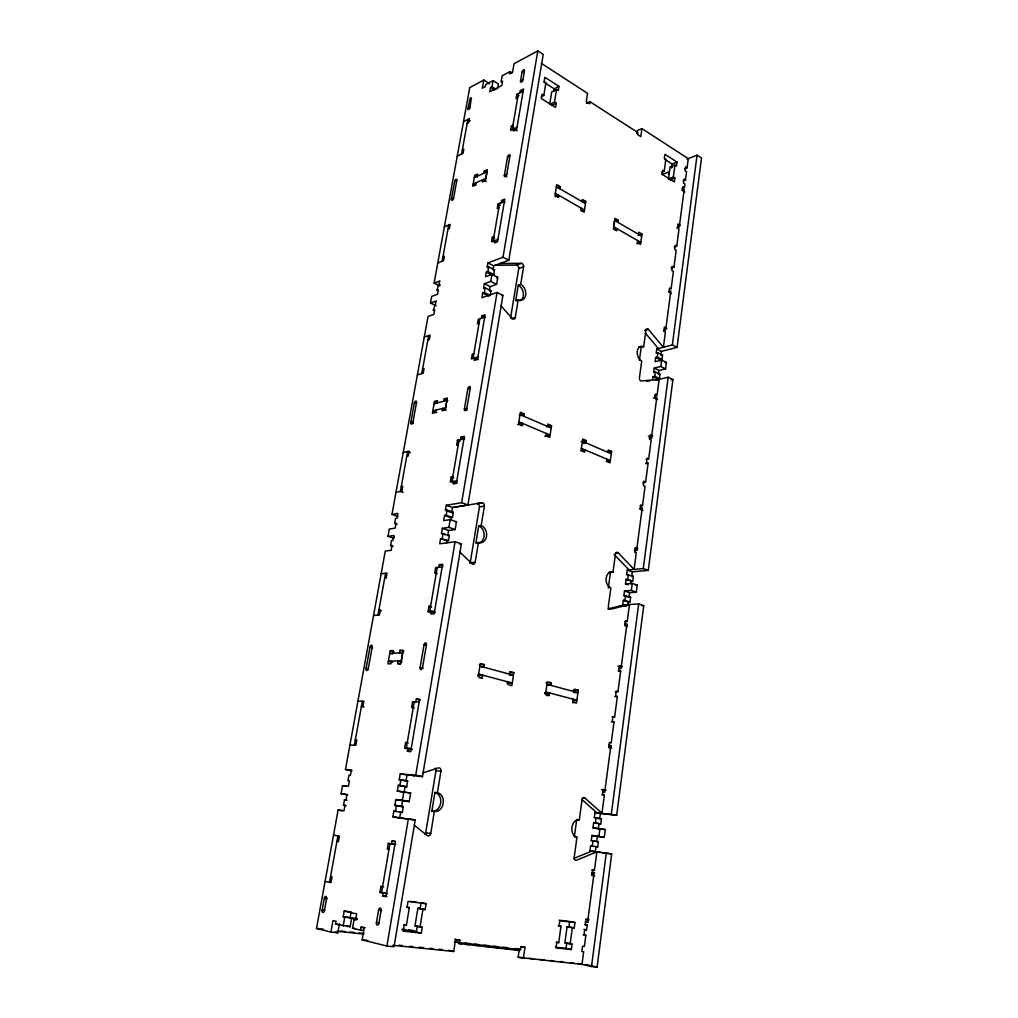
<?xml version="1.0" encoding="UTF-8"?>
<svg xmlns="http://www.w3.org/2000/svg" width="1018" height="1018" viewBox="0 0 1018 1018"><rect width="100%" height="100%" fill="white"/><g stroke="black" fill="none" stroke-linecap="round" stroke-linejoin="round"><path stroke-width="1.5" d="M606.283 853.046L611.691 853.987L597.108 967.1L591.522 966.54L606.283 853.046L589.893 850.895L590.58 845.742L592.311 845.958L592.998 840.817L591.267 840.601L591.942 835.46L604.298 837.28L605.303 829.581L592.972 827.787L593.647 822.671L600.747 823.893L601.422 818.803L594.334 817.581L595.008 812.491L616.704 815.189L643.745 605.634L638.68 603.928L622.647 604.985L623.27 600.302L630.015 601.88L630.626 597.21L623.894 595.619L624.518 590.949L631.338 590.427L636.365 592.171L637.281 585.172L632.254 583.403L625.446 583.963L626.07 579.318L632.776 580.934L633.387 576.315L626.694 574.686L627.304 570.055L643.287 568.566L648.288 570.385L672.911 379.549L668.177 377.207L655.414 380.223M611.347 814.12L638.68 603.928M643.287 568.566L668.177 377.207M656.75 349.009L672.364 344.937L697.05 155.156L701.491 158.057L677.059 347.367L661.433 351.401L656.75 349.009L656.19 353.246L657.844 352.813L662.54 355.193L661.98 359.43L660.326 359.85L655.617 357.483L655.058 361.721L661.713 360.054L666.421 362.421L665.581 368.821L658.926 370.45L654.205 368.109L653.645 372.372L655.299 371.964L660.02 374.293L659.46 378.556L657.793 378.95L653.072 376.635L652.614 380.108M583.212 934.715L585.859 935.249L584.383 946.422L582.525 946.218L581.812 951.601L583.67 951.805L582.016 964.402L518.137 957.276L519.345 948.929M585.859 935.249L584.001 935.033L584.714 929.676L586.559 929.905L587.208 925.006L584.574 924.509M591.776 870.085L594.397 870.466L596.866 851.811L576.468 860.261A2.66 1.883 -84 0 1 574.203 857.41L576.952 837.19A8.78 6.248 -85.1 0 1 571.951 827.341A8.78 6.248 -85.1 0 1 579.318 819.795L582.029 799.868A2.609 1.858 -86.2 0 1 584.905 798.023L601.956 813.191L604.361 794.931L602.58 794.549L603.254 789.472L606.092 790.083M598.902 836.287L599.933 828.563M622.367 666.472L619.618 665.67L618.982 670.506L620.7 671.002L617.977 691.655L616.246 691.171L615.597 696.07L617.341 696.541L614.643 716.99L612.9 716.532L612.238 721.469L613.994 721.915L611.207 742.987L609.451 742.555L608.789 747.543L611.602 748.217M624.67 621.616L627.241 621.489L629.468 604.539L610.495 609.248A2.456 1.756 85.8 0 1 608.357 606.257L610.864 587.908A8.157 5.828 84.7 0 1 606.168 578.008A8.157 5.828 84.7 0 1 613.001 572.129L615.47 554.021A2.43 1.731 83.6 0 1 618.142 552.749L634.099 569.418L636.288 552.812L634.621 552.201L635.232 547.582L637.892 548.575M631.338 590.427L632.254 583.403M639.991 505.908L642.523 505.552L645.056 486.362L643.427 485.688L644.012 481.183L645.654 481.87L648.11 463.241L646.481 462.541L647.066 458.087L648.695 458.787L651.176 439.967L649.56 439.242L650.146 434.839L652.716 435.997M654.625 395.366L657.132 394.806L659.168 379.332L641.429 380.948A2.341 1.603 77.2 0 1 639.431 377.843L641.709 361.123A7.8 5.306 76.4 0 1 637.281 351.21A7.8 5.306 76.4 0 1 643.669 346.718L645.908 330.214A2.329 1.565 75.7 0 1 648.415 329.412L663.392 347.278L665.403 332.11L663.838 331.295L664.398 327.071L666.879 328.381M654.205 368.109L660.873 366.467L661.713 360.054M671.371 268.485A1.718 1.056 -60.3 0 0 671.473 268.052L673.954 267.263L676.194 250.224L674.68 249.334L675.214 245.249L676.741 246.152L679.006 228.923L677.492 228.019L678.026 223.973L680.444 225.423M682.009 188.483L684.465 187.554L684.936 183.927L683.447 182.986L683.969 179.028L685.458 179.97L686.552 171.749L685.063 170.795L685.585 166.85L687.061 167.805L688.27 158.643L641.938 128.599L637.077 130.711L636.695 133.383M600.964 852.575L595.288 851.824L595.975 846.696L597.706 846.912L598.38 841.784L592.998 840.817M595.377 822.862L596.064 817.759M624.976 600.175L625.599 595.492M627.762 579.178L628.386 574.534M653.072 376.635L654.727 376.24L655.299 371.964M655.617 357.483L657.284 357.064L657.844 352.813M671.473 268.052L671.613 266.983M591.891 875.404L592.578 870.174L594.397 870.466M654.968 398.382L655.541 394.042L657.132 394.806M591.942 835.46L597.324 836.452L596.65 841.568L598.38 841.784M601.816 829.186L598.342 828.792L599.017 823.702L593.647 822.671M601.422 818.803L599.678 818.612L600.353 813.547L595.008 812.491M627.89 605.214L628.31 601.994L630.015 601.88M628.971 597.044L629.544 592.68L636.365 592.171M630.74 583.683L631.084 581.087L632.776 580.934M648.288 570.385L632.305 571.836L631.694 576.455L633.387 576.315M657.615 380.287L657.793 378.95M658.43 374.166L658.926 370.45M660.186 360.906L660.326 359.85M660.987 354.824L661.433 351.401M566.771 943.012L572.027 944.119L571.302 949.539L566.046 948.407L566.771 943.012L564.888 942.808L567.077 926.66L574.203 927.932L574.928 922.55L570.983 921.799M568.947 926.889L569.673 921.545L559.098 920.208M671.587 167.957L672.122 164.013L677.008 162.066L676.474 166.023L674.972 165.056L670.073 167.003L668.47 178.888L669.984 179.842L674.87 177.946L674.336 181.929L662.12 174.269L662.667 170.261L664.207 171.228L665.848 159.241L664.321 158.261L664.869 154.278L677.008 162.066M672.313 167.397L672.414 166.672M572.027 944.119L570.144 943.902L572.332 927.691L567.077 926.66M668.47 178.888L673.356 176.992L674.972 165.056M571.302 949.539L556.057 947.873L556.808 942.401L558.729 942.617L560.956 926.304L558.335 925.782M608.306 588.111L610.456 572.358L613.001 572.129M639.406 360.321L641.162 347.392L643.669 346.718M573.21 699.201L572.854 701.72L576.519 702.687L578.275 690.14L574.61 689.148L574.267 691.655M606.906 459.143L606.588 461.434L610.011 462.872L611.602 451.47L608.191 450.007L607.873 452.285M637.599 240.515L637.306 242.602L640.513 244.435L641.964 234.025L638.77 232.18L638.477 234.255M458.991 942.503L454.295 942.006L520.542 949.667L520.949 946.867L524.957 947.3L523.354 958.485M641.938 128.599L640.793 136.641L637.624 134.605L637.917 132.595L589.982 101.724L586.368 103.442M546.679 695.472L549.236 695.485L549.605 692.94L544.503 692.914L547.442 693.691M549.236 695.485L545.444 694.492L547.315 681.716L551.094 682.747L550.725 685.292L546.895 685.305M581.151 450.541L584.905 449.816L584.561 452.132L581.036 450.643L582.729 439.051L586.241 440.565L585.91 442.881L583.403 443.377M617.926 222.369L618.231 220.257L614.936 218.348L613.396 228.91L616.692 230.806L617.01 228.694L614.554 229.584M508.262 681.958L507.867 684.58L511.838 685.623L513.823 672.618L509.865 671.536L509.471 674.145M546.411 433.503L546.055 435.869L549.745 437.435L551.54 425.651L547.862 424.073L547.506 426.427M581.036 208.041L580.705 210.192L584.154 212.164L585.783 201.449L582.36 199.452L582.029 201.602M459.411 943.19L459.869 940.288L454.753 939.118M589.982 101.724L589.664 103.785L586.292 101.609L587.577 93.351L541.271 63.32M392.859 945.315L453.723 951.461L455.53 939.818L459.869 940.288M479.783 677.848L482.29 677.823L482.71 675.176L477.684 675.239M482.29 677.823L478.18 676.741L480.292 663.494L484.39 664.614L483.97 667.248L481.463 667.299M523.812 416.273L524.194 413.893L520.389 412.252L518.48 424.226L522.298 425.842L522.667 423.45L517.729 424.57M559.925 188.814L560.269 186.65L556.719 184.589L554.988 195.469L558.538 197.505L558.882 195.329L555.243 196.818M406.831 907.114L409.325 907.623L406.386 925.426L404.082 925.171L403.103 931.126L421.337 933.124L422.292 927.22L415 925.833L417.889 908.26L425.168 909.583L426.109 903.73L421.083 902.712L420.129 908.54M554.479 102.105L556.235 103.225L555.548 107.45L541.321 98.53L542.021 94.267L543.816 95.399L545.915 82.674L544.134 81.529L544.846 77.304L558.971 86.377L558.297 90.577L556.541 89.457L551.743 91.849L549.669 104.46L554.479 102.105L556.541 89.457M434.342 811.524L431.836 811.231L434.915 792.449L437.422 792.691A9.544 7.431 -82.5 0 1 443.161 803.457A9.544 7.431 -82.5 0 1 434.342 811.524L430.754 833.449A2.901 2.252 -80.9 0 1 427.216 835.562L414.199 825.153M475.94 542.836L478.714 525.912L481.196 525.555A8.831 6.859 82.3 0 1 486.54 536.371A8.831 6.859 82.3 0 1 478.422 542.505L475.94 542.836A8.806 6.859 82.3 0 0 484.059 536.702A8.806 6.859 82.3 0 0 478.714 525.912M516.686 300.908A8.475 6.133 71.9 0 1 515.757 300.539L518.277 285.218L520.707 284.366L523.596 266.767A2.545 1.82 71.1 0 0 521.318 263.318L500.118 263.458M437.422 792.691L440.959 771.11A2.838 2.214 -84.2 0 0 438.338 767.916L422.941 772.866M459.869 552.074L471.932 563.654A2.672 2.087 83.8 0 0 475.19 562.241L478.422 542.505M481.196 525.555L484.377 506.111A2.634 2.036 80.8 0 0 481.947 502.777L454.168 507.244M511.609 318.736L515.273 317.565L518.2 299.712A8.488 6.146 71.9 0 0 525.708 295.182A8.488 6.146 71.9 0 0 520.707 284.366M421.337 933.124L416.298 931.966L417.253 926.087M553.716 91.569L554.174 88.77L558.971 86.377M422.292 927.22L420.04 926.965L422.915 909.303L417.889 908.26M425.053 834.353A2.889 2.24 -80.8 0 0 425.74 832.762L435.959 770.728A2.825 2.214 -84 0 0 435.271 768.094M470.074 563.399A2.66 2.087 83.8 0 0 470.227 562.801L479.44 506.913A2.621 2.036 80.8 0 0 477.009 503.592L481.947 502.777M510.565 318.061L518.735 268.523A2.532 1.82 71 0 0 516.457 265.087L495.282 265.253M392.859 816.843L399.68 818.027L400.659 812.288L402.301 812.491L403.281 806.752L396.473 805.543L395.493 811.282L393.851 811.091L392.859 816.843L415.229 819.961L394.03 946.765L386.916 946.053L362.154 939.869L364.215 927.932L361.008 927.169L360.487 930.134L352.546 928.225L354.099 919.407L356.885 919.712M406.118 792.526L397.287 791.05L398.267 785.362L406.666 786.799L407.633 781.124L399.234 779.673L400.214 773.998L422.483 776.619L461.396 543.905L455.059 541.754L439.712 543.803L440.59 538.637L448.518 540.533L449.383 535.379L441.481 533.47L442.359 528.317L448.887 527.362L455.173 529.538L456.471 521.814L450.211 519.613L443.683 520.618L444.561 515.49L446.189 515.235L452.437 517.437L453.303 512.334L447.067 510.12L445.439 510.374L446.317 505.272L461.638 502.701L467.898 504.979L502.943 295.385L497.077 292.471L481.921 297.727L482.723 293.057L484.326 292.497L490.167 295.36L490.956 290.703L485.128 287.827L483.525 288.387L484.326 283.729L490.765 281.426L496.593 284.34L497.777 277.354L491.961 274.427L485.522 276.769L486.311 272.137L487.915 271.551L493.717 274.478L494.506 269.859L488.716 266.92L487.113 267.518L487.902 262.899L503.019 257.223L508.822 260.226L543.23 54.463L537.797 50.9L514.026 63.714L512.576 72.113L509.471 73.767L509.84 71.667L512.003 73.029M403.281 806.752L394.831 805.353L395.811 799.626L409.211 801.573L410.661 792.984L397.287 791.05M386.916 946.053L408.371 818.765M400.214 773.998L415.7 775.271L455.059 541.754M461.638 502.701L497.077 292.471M503.019 257.223L537.797 50.9M381.559 892.646L389.945 843.629M398.267 785.362L399.909 785.514L400.876 779.813L407.633 781.124M414.237 701.847L406.284 748.255L412.226 749.515M423.972 644.979L420.103 667.579A2.1 1.196 -74.8 0 0 420.981 669.602A2.1 1.196 -74.8 0 0 422.559 667.528L426.427 644.89A2.074 1.183 -74.2 0 0 425.537 642.905A2.074 1.183 -74.2 0 0 423.972 644.979L426.427 644.89M437.244 567.471L429.711 611.474L432.561 612.314M442.219 538.407L443.097 533.241M446.189 515.235L447.067 510.12M459.08 439.941L451.928 481.718L456.051 483.257M467.86 388.698L464.373 409.058A1.972 1.094 -67.5 0 0 465.264 410.598A1.972 1.094 -67.5 0 0 466.804 408.447L470.278 388.036A1.96 1.069 -67.1 0 0 469.387 386.547A1.96 1.069 -67.1 0 0 467.86 388.698L470.278 388.036M473.039 358.463L479.834 318.749M484.326 292.497L485.128 287.827M487.915 271.551L488.716 266.92M493.106 241.241L499.584 203.422M507.537 157.001L504.368 175.465A1.909 0.967 -62.4 0 0 505.284 176.598A1.909 0.967 -62.4 0 0 506.773 174.383L509.929 155.907A1.909 0.954 -62.2 0 0 509.013 154.8A1.909 0.954 -62.2 0 0 507.537 157.001L509.929 155.907M512.232 129.604L518.404 93.554M395.722 844.52L391.599 843.871L392.095 840.957L395.404 841.441L386 896.616L382.692 895.942L383.201 892.977L387.387 893.511M410.127 751.729L407.442 751.157L407.925 748.345L411.946 749.197M415.866 701.86L416.337 699.099L419.632 699.137L410.738 751.36L407.442 751.157M438.873 567.28L439.318 564.659L442.601 564.29L434.164 613.79L430.881 614.019L431.339 611.36L435.208 612.492M460.709 439.572L461.129 437.078L464.386 436.34L456.382 483.334L453.112 483.944L453.544 481.412L457.26 482.799M481.45 318.214L481.845 315.847L485.09 314.778L477.48 359.443L474.235 360.397L474.642 357.992L478.231 359.596M501.187 202.747L501.569 200.495L504.775 199.121L497.535 241.635L494.315 242.895L494.71 240.604L497.013 241.813M519.982 92.753L520.351 90.602L523.532 88.96L516.635 129.477L513.441 131.017L513.823 128.828L517.144 130.826M381.05 910.55L378.861 923.428A1.718 0.954 -81.7 0 1 378.467 924.446L377.894 924.968A2.723 1.502 -81.7 0 1 376.673 924.586L376.406 923.975A1.718 0.954 -81.7 0 1 376.38 922.868L378.581 910.016A2.278 1.272 -81.4 0 1 380.198 908.043A2.278 1.272 -81.4 0 1 381.063 910.55L378.581 910.016L381.699 910.385M520.529 81.084A1.896 0.916 -60.8 0 0 521.458 82.064A1.896 0.916 -60.8 0 0 522.921 79.837L524.474 70.687A1.425 0.687 -60.8 0 0 524.41 70.038L524.13 69.848M395.811 799.626L402.403 800.326L403.866 791.699M448.887 527.362L450.211 519.613M490.765 281.426L491.961 274.427M401.639 806.574L402.606 800.861M404.057 792.322L405.024 786.647M405.991 780.984L406.958 775.334M446.495 543.014L446.889 540.762L448.518 540.533M455.173 529.538L448.633 530.48L447.755 535.608L449.383 535.379M450.325 520.567L450.809 517.691L452.437 517.437M467.898 504.979L452.539 507.511L451.674 512.588L445.439 510.374M489.454 290.69L490.142 286.631L496.593 284.34M492.063 275.344L493.717 274.478M493.094 269.299L493.679 265.851L508.822 260.226M386.509 893.626L379.918 892.315L380.936 886.398L383.71 886.767M394.908 844.367L388.316 843.375L387.311 849.203L388.952 849.457M407.327 748.726L404.642 748.154L405.609 742.555L407.251 742.631M414.301 707.968L411.654 707.332L412.595 701.822L419.161 701.898M430.652 612.34L428.082 611.589L428.985 606.27L430.614 606.155M437.256 573.681L434.724 572.88L435.615 567.65L442.143 566.911M452.794 476.666L451.178 476.984L450.312 482.023L456.815 480.801M463.954 438.834L457.464 440.298L456.611 445.273L458.227 444.917M493.895 236.66L492.292 237.296L491.516 241.864L497.929 239.345M504.394 201.386L497.993 204.096L497.217 208.601L498.807 207.927M512.97 125.239L511.38 126.016L510.642 130.368L517.017 127.288M523.176 91.111L516.813 94.369L516.075 98.657L517.666 97.855M343.193 916.874L350.128 917.663L351.146 911.886L344.224 911.085L343.193 916.874L357.331 918.605M489.009 84.1L489.149 83.336L483.792 80.028L469.731 87.612L434.113 283.119L439.941 280.93L436.862 290.346L438.338 289.799L437.524 294.253L431.696 296.378L430.474 303.046L436.315 300.946L433.223 310.426L434.699 309.905L433.884 314.397L428.044 316.42L391.968 514.408L397.847 513.416L396.956 518.302L395.48 518.544L394.602 523.43L396.078 523.201L395.188 528.1L389.309 529.004L387.973 536.333L393.851 535.468L392.961 540.393L391.485 540.609L390.581 545.533L392.07 545.33L391.166 550.28L385.288 551.069L345.471 769.519L351.388 770.002L350.408 775.398L348.919 775.271L347.94 780.679L349.429 780.819L348.449 786.24L342.532 785.654L341.055 793.773L346.96 794.396L345.98 799.855L344.491 799.69L343.499 805.149L344.987 805.314L343.995 810.799L338.091 810.061L316.509 928.467L330.926 932.068L332.988 920.514L336.029 921.239L335.507 924.128L350.141 926.724L351.668 918.02L350.128 917.663M497.662 88.604L498.476 83.96L493.094 80.613L485.637 84.596L485.268 86.657L482.316 88.235L483.792 80.028M400.29 664.27L397.707 663.596L398.178 660.936L402.059 661.942M399.578 652.983L400.036 650.337L403.179 650.222L400.837 663.52L397.707 663.596M443.823 401.245L444.242 398.852L447.347 398.025L445.248 410.038L442.13 410.839L442.55 408.434L446.151 409.923M483.894 173.225L484.275 171.062L487.342 169.65L485.433 180.555L482.367 181.929L482.748 179.753L486.095 181.624M330.926 932.068L337.861 932.793L339.465 923.797M392.846 653.212L393.304 650.578L390.225 650.693L387.896 663.825L390.976 663.749L391.446 661.115M437.142 403.001L437.575 400.634L434.521 401.436L432.408 413.321L435.462 412.544L435.882 410.152M477.302 176.241L477.684 174.078L474.668 175.465L472.746 186.256L475.775 184.907L476.157 182.731M493.094 80.613L491.987 86.835L490.498 87.637L489.76 91.785L501.861 85.41L502.599 81.224L501.072 82.025L502.167 75.765L509.84 71.667M343.181 925.973L344.733 917.231M326.536 898.741L324.322 910.906A1.629 0.853 -80.7 0 1 323.953 911.861L323.546 912.293A2.57 1.349 -80.7 0 1 322.426 912.115L322.108 911.441A1.629 0.853 -80.7 0 1 322.108 910.397L324.309 898.258A2.151 1.133 -80.4 0 1 325.811 896.374A2.151 1.133 -80.4 0 1 326.536 898.741L324.309 898.258L327.045 898.589M329.514 882.288L337.938 835.816M354.353 745.291L362.357 701.186M368.274 668.597L372.168 647.092A1.972 1.069 -74.3 0 0 371.417 645.208A1.972 1.069 -74.3 0 0 369.954 647.181L366.06 668.635A1.985 1.082 -74.8 0 0 366.811 670.557A1.985 1.082 -74.8 0 0 368.274 668.597L366.06 668.635L368.618 669.284M377.958 615.177L385.567 573.249M412.99 422.012L416.527 402.53A1.871 0.98 -68 0 0 415.738 401.079A1.871 0.98 -68 0 0 414.326 403.128L410.788 422.559A1.871 0.98 -68.5 0 0 411.565 424.048A1.871 0.98 -68.5 0 0 412.99 422.012L410.788 422.559L413.168 423.513M421.77 373.606L428.667 335.571M442.143 261.27L448.722 224.991M453.595 198.141L456.802 180.415A1.807 0.878 -63.4 0 0 456 179.321A1.807 0.878 -63.4 0 0 454.626 181.42L451.407 199.108A1.82 0.878 -63.7 0 0 452.208 200.228A1.82 0.878 -63.7 0 0 453.595 198.141L451.407 199.108M461.587 154.074L467.873 119.411L470.265 120.824M470.049 107.412L471.334 97.792A2.138 0.993 -62.1 0 0 470.265 98.313L467.873 108.532A1.794 0.84 -62.2 0 0 468.687 109.511A1.794 0.84 -62.2 0 0 470.049 107.412L467.873 108.532M394.195 537.898L394.437 536.524M440.018 284.595L439.789 285.854L434.113 283.119M469.425 100.018L471.589 98.873M522.056 72.202L524.435 70.955M522.908 79.837L520.529 81.084L522.094 71.947A1.425 0.687 -60.8 0 1 522.425 71.095L522.832 70.535A2.252 1.082 -60.8 0 1 524.028 69.848M463.534 121.626L469.323 118.673L468.573 122.809L467.122 123.547M541.423 96.595L543.816 95.399M551.438 105.567L556.235 103.225M462.337 149.888L463.801 149.175L463.037 153.362L457.247 156.161M454.626 181.42L456.802 180.415M474.273 177.628L486.96 171.826L485.815 178.379L473.128 184.105L475.597 185.467M506.773 174.396L504.368 175.465L506.875 176.877M444.37 226.836L450.185 224.367L449.396 228.694L447.933 229.317M557.839 187.656L560.269 186.65M573.834 858.454L591.623 851.124M687.01 159.152L697.05 155.156M442.932 256.892L444.395 256.307L443.606 260.697L437.778 262.988M583.352 202.417L585.783 201.449M661.764 172.195L664.207 171.228M662.094 174.523L668.686 171.94L668.419 173.874L669.411 173.48M684.618 168.759L687.061 167.805M581.876 211.031L584.472 210.013L555.332 193.293M683.014 180.911L685.458 179.97M682.022 190.366L684.198 189.539L679.273 226.899L677.085 227.663M614.554 221.619L618.231 220.257M493.399 270.266L494.506 269.859M516.457 265.087L521.318 263.318M518.735 268.523L523.596 266.767M496.555 277.799L497.777 277.354M638.273 235.336L641.964 234.025M490.052 291.021L490.956 290.703M636.874 243.722L640.806 242.348L613.701 226.798L614.63 220.461L641.684 236.112M489.06 295.742L490.167 295.36M501.849 295.754L502.943 295.385M674.272 246.967L676.741 246.152M515.757 300.539L518.2 299.712M424.29 337.009L430.13 335.087L429.316 339.63L427.84 340.101M484.683 317.145L478.231 319.27L477.417 323.991L479.02 323.469M408.6 775.462L411.73 774.469M413.55 775.881L415.128 775.372M668.61 291.657L670.824 290.983L665.683 330.01L663.456 330.608M422.597 369.012L424.073 368.567L423.233 373.173L417.38 374.904M473.854 353.666L472.25 354.149L471.423 358.947L477.887 357.025M644.674 330.443L648.415 329.412M414.326 403.128L416.527 402.53M434.088 403.815L446.915 400.43L445.655 407.633L432.815 410.941L436.798 412.57M661.191 355.536L662.54 355.193M466.804 408.447L464.373 409.058L467.058 410.19M665.174 362.739L666.421 362.421M607.771 608.98L624.352 604.87M658.977 374.548L660.02 374.293M519.244 415.051L524.194 413.893M671.218 379.943L672.911 379.549M403.243 452.514L409.109 451.19L408.243 455.949L406.78 456.28M654.612 397.465L656.852 396.969L651.469 437.765L649.217 438.198M546.564 426.746L551.54 425.651M544.808 436.188L550.102 435.068L518.862 421.834M581.24 441.583L586.241 440.565M401.27 486.617L402.746 486.324L401.868 491.16L396.002 492.267M607.835 452.183L611.602 451.47M606.308 461.319L610.329 460.594L581.367 448.327M646.163 459.245L648.695 458.787M645.577 463.686L648.11 463.241M479.44 506.913L484.377 506.111M451.877 512.563L453.303 512.334M645.654 481.87L643.109 482.277A1.769 1.171 -67 0 1 642.867 483.066M455.657 521.929L456.471 521.814M639.966 508.135L642.231 507.817L636.594 550.509L634.329 550.751M459.716 544.121L461.396 543.905M470.227 562.801L475.19 562.241M381.152 573.745L387.044 573.083L386.14 578.084L384.651 578.237M615.597 553.016L618.142 552.749M434.724 572.88L436.34 572.701M646.455 381.228L649.764 380.923M635.576 585.299L637.281 585.172M373.542 615.496L379.434 615.076L380.35 609.998L378.874 610.113L381.394 610.825M428.082 611.589L434.622 611.118M629.569 597.286L630.626 597.21M642.002 605.748L643.745 605.634M624.645 623.97L626.923 623.856L621.031 668.584L618.728 668.622M372.168 647.092L369.954 647.181L372.499 647.855M479.376 664.716L484.39 664.614M422.559 667.528L420.103 667.579L423.004 668.33M618.13 671.04L620.7 671.002M510.031 672.669L513.823 672.618M509.382 675.252L513.416 675.214L479.872 666.141M545.979 682.773L551.094 682.747M506.837 683.04L512.232 683.014L478.6 674.081M573.134 690.128L578.275 690.14M615.406 691.655L617.977 691.655M573.821 692.634L577.919 692.647L546.933 684.274M614.745 696.528L617.341 696.541M572.765 700.13L576.862 700.168L545.826 691.935M572.663 702.636L576.519 702.687M357.942 701.122L363.846 701.198L362.892 706.467L361.403 706.441L363.999 707.039M411.654 707.332L413.283 707.37M612.047 716.926L614.643 716.99M611.398 721.851L613.994 721.915M608.573 745.367L610.889 745.481L604.692 792.386L602.376 792.195M355.32 739.959L356.809 740.035L355.842 745.38L349.938 745.036M404.642 748.154L411.221 748.535M435.959 770.728L440.959 771.11M601.753 794.702L604.361 794.931M399.234 779.673L400.876 779.813M582.309 797.794L584.905 798.023M407.76 792.691L410.661 792.984M600.353 813.547L616.704 815.189M362.154 939.869L367.778 940.441M398.776 945.188L401.881 945.506M409.669 946.295L412.786 946.613M419.022 947.236L423.692 947.707M429.927 948.343L433.032 948.661M439.267 949.285L442.385 949.603M518.137 957.276L524.308 957.9M528.94 958.371L533.559 958.841M539.731 959.465L544.35 959.936M550.522 960.559L553.601 960.865M559.773 961.501L562.852 961.806M570.564 962.583L573.643 962.901M316.509 928.467L323.406 929.192M340.521 930.999L345.191 931.495M349.861 931.992L354.531 932.488M359.201 932.984L363.871 933.468M461.625 943.813L458.507 943.482L519.396 950.494M464.742 944.144L469.425 944.64M474.095 945.137L478.778 945.633M485.013 946.295L489.696 946.791M494.366 947.274L499.049 947.771M503.719 948.267L508.402 948.763M513.072 949.26L516.19 949.59M337.2 931.279L363.706 934.079M579.318 819.795L576.71 819.515L574.343 836.872L576.952 837.19M360.487 930.134L363.299 930.439M465.251 943.164L469.947 943.673M474.642 944.17L479.338 944.666M484.034 945.175L488.729 945.671M493.425 946.167L498.12 946.664M502.816 947.173L507.511 947.669M599.017 823.702L600.747 823.893M335.507 924.128L339.668 924.586M361.008 927.169L365.207 927.627M352.546 928.225L355.346 928.531M402.237 929.23L405.393 929.574M408.536 929.93L413.27 930.452M402.097 929.765L416.298 931.33M402.644 930.465L416.298 931.966M555.383 947.236L566.046 948.407M394.831 805.353L396.473 805.543M602.249 829.237L605.303 829.581M349.963 918.287L357.382 919.127M324.92 910.359L322.172 910.041L324.386 910.55M597.324 836.452L604.298 837.28M401.334 818.23L407.404 818.981M408.511 819.121L415.229 819.961M409.325 907.623L407.047 907.343L408.027 901.439L426.109 903.73M422.915 909.303L425.168 909.583M560.956 926.304L559.047 926.062L559.798 920.641L574.928 922.55M572.332 927.691L574.203 927.932M587.208 925.006L585.363 924.777L586.063 919.445L589.002 919.827M382.692 895.942L386.891 896.476M585.426 921.85L588.175 922.206M410.547 901.375L416.566 902.139M379.918 892.315L382.704 892.671M585.77 919.203L588.531 919.559M602.274 852.74L608.739 853.593M609.324 853.682L611.691 853.987M425.74 832.762L430.754 833.449M591.725 872.731L594.054 873.075L587.564 922.346L585.223 921.901M333.51 835.154L339.427 836.045L338.421 841.581L336.933 841.352M388.316 843.375L391.065 843.82M591.573 875.378L594.792 875.862M392.095 840.957L394.844 841.39M591.916 872.77L594.639 873.202M338.091 810.061L342.086 810.748M589.893 850.895L595.288 851.824M343.499 805.149L346.171 805.607M393.851 811.091L402.301 812.491M590.58 845.742L597.706 846.912M344.491 799.69L347.151 800.161M341.055 793.773L347.685 794.969M591.267 840.601L595.301 841.326M402.403 800.326L409.211 801.573M342.532 785.654L346.502 786.392M592.972 827.787L598.342 828.792M399.909 785.514L406.666 786.799M594.334 817.581L599.678 818.612M345.471 769.519L352.063 770.791M330.532 876.663L332.021 876.956L331.003 882.581L325.086 881.397M380.936 886.398L382.577 886.716M583.925 929.383L586.559 929.905M415.7 775.271L422.483 776.619M564.888 942.808L570.144 943.902M556.108 942.07L558.729 942.617M601.549 789.574L605.545 790.426M405.609 742.555L408.282 743.127M521.051 946.435L524.957 947.3M415 925.833L420.04 926.965M515.337 948.496L520.542 949.667M585.375 964.466L597.108 967.1M577.562 963.397L591.522 966.54M344.224 911.085L356.707 913.897L355.676 919.763L354.099 919.407M403.879 924.853L406.386 925.426M376.444 922.486L378.925 923.059M412.595 701.822L415.242 702.458M347.062 925.986L350.141 926.724M448.607 950.239L453.723 951.461M416.337 699.099L420.307 700.053M608.739 745.634L611.36 746.27M334.973 932.068L337.861 932.793M392.643 662.311L388.354 661.191L401.296 660.847L402.695 652.869L389.754 653.314L392.604 654.065M390.225 650.693L394.081 651.711M400.036 650.337L403.904 651.367M617.901 666.23L621.756 667.363M428.985 606.27L431.556 607.033M439.318 564.659L443.123 565.893M624.772 624.441L627.304 625.256M627.622 626.554L624.912 625.688L625.536 620.929L627.241 621.489M390.581 545.533L393.05 546.335M387.973 536.333L392.884 537.949M622.647 604.985L626.439 606.244M440.59 538.637L446.889 540.762M623.27 600.302L628.31 601.994M394.602 523.43L397.045 524.257M441.481 533.47L445.248 534.755M623.894 595.619L627.673 596.904M391.968 514.408L398.063 516.495M442.359 528.317L448.633 530.48M624.518 590.949L629.544 592.68M625.446 583.963L627.953 584.841M444.561 515.49L450.809 517.691M626.07 579.318L631.084 581.087M446.317 505.272L452.539 507.511M627.304 570.055L632.305 571.836M403.09 492.394L400.392 491.439L407.633 451.521L410.305 452.539M634.736 549.033L637.23 549.962M451.178 476.984L453.646 477.913M457.464 440.298L459.907 441.278M461.129 437.078L464.793 438.554M640.067 508.784L642.523 509.764M642.905 510.476L640.284 509.42L640.882 504.89L642.523 505.552M434.521 401.436L436.9 402.428M444.242 398.852L447.831 400.354M520.007 414.644L551.183 428.005M582.385 441.367L611.284 453.748M648.39 436.213L652.004 437.842M430.474 303.046L436.2 305.731M481.845 315.847L485.382 317.527M653.492 397.72L657.513 399.59M654.727 376.24L659.46 378.556M482.723 293.057L488.564 295.92M484.326 283.729L490.142 286.631M660.873 366.467L665.581 368.821M486.311 272.137L492.114 275.064M657.284 357.064L661.98 359.43M487.902 262.899L493.679 265.851M672.364 344.937L677.059 347.367M492.292 237.296L494.583 238.505M497.993 204.096L500.258 205.343M501.569 200.495L504.979 202.366M671.473 293.566L669.004 292.204L669.551 288.056L671.091 288.908L673.407 271.373L671.88 270.495L672.414 266.385L673.954 267.263M474.668 175.465L477.442 177.005M484.275 171.062L486.502 172.309M556.375 186.765L585.465 203.587M511.38 126.016L513.594 127.339M491.987 86.835L496.033 89.329M490.498 87.637L494.544 90.118M516.813 94.369L519.002 95.73M684.834 192.084L682.442 190.595L682.963 186.625L684.465 187.554M520.351 90.602L522.539 91.964M673.356 176.992L674.87 177.946M543.905 82.229L554.174 88.77M664.83 159.368L672.122 164.013M581.863 799.461L596.739 812.657M614.058 554.339L628.997 569.902M501.034 305.934L512.258 318.418A2.558 1.871 72.7 0 0 515.273 317.565M645.323 333.039L658.404 348.576M434.915 792.449A9.518 7.419 -82.5 0 1 440.641 803.189A9.518 7.419 -82.5 0 1 431.836 811.231M609.184 572.103A8.144 5.815 84.7 0 1 610.456 572.358M518.277 285.218A8.475 6.133 71.9 0 1 523.328 293.362A8.475 6.133 71.9 0 1 519.854 300.832M638.795 346.909A7.788 5.306 76.4 0 1 641.162 347.392"/></g></svg>
